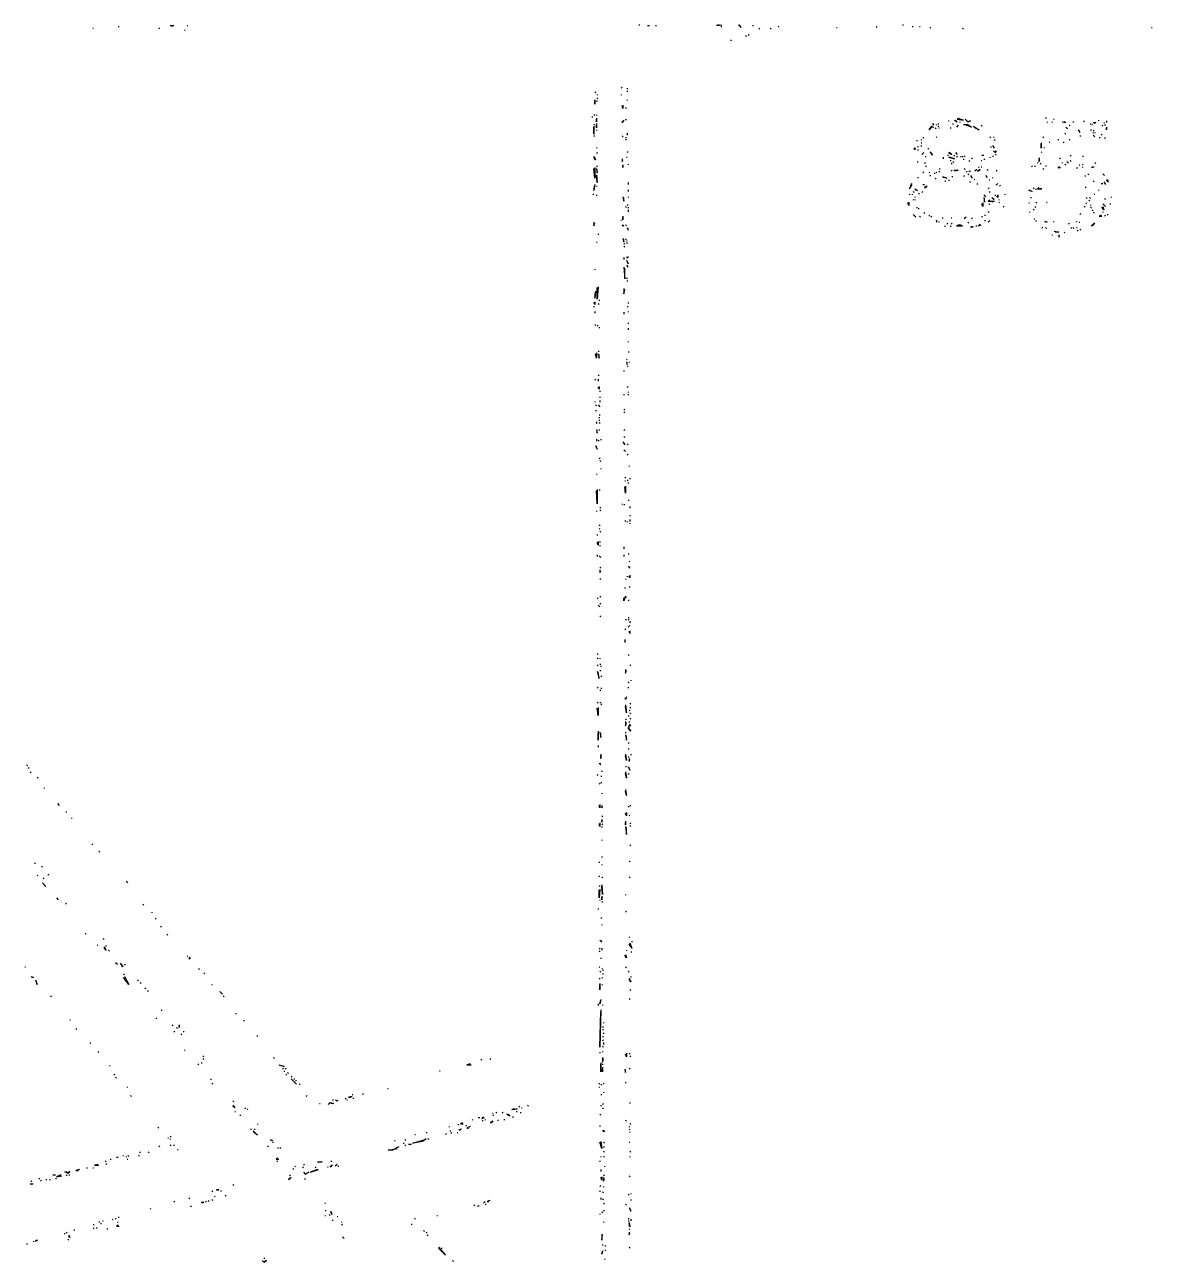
# Model space of a CAD drawing. Extents: x 1 to 1989, y -9 to 1002.
# Drawn here: x 1775.7 to 1988.7, y 767.8 to 1001.7 of the extents above; entities that cross this region are included whole.
import ezdxf

# ---------------------------------------------------------------- set-up
doc = ezdxf.new("R2010")
doc.units = 0
doc.layers.add('LINEWORK', color=4, linetype='CONTINUOUS')

msp = doc.modelspace()

# ---------------------------------------------------------------- linework, layer by layer
at = {"layer": 'LINEWORK'}
for points in [[(1788.5, 1001), (1788.6667, 1001)], [(1793.3333, 1001.3333), (1793.5, 1001.3333)], [(1801, 1001), (1801.1667, 1001)], [(1803.1667, 1001.5), (1803.8333, 1001.5), (1803.3333, 1001.3333)], [(1806.3333, 1001.5), (1806.5, 1001.5)], [(1891.6667, 1001.6667), (1891.8333, 1001.6667)], [(1893.3333, 1001.5), (1893.6667, 1001.5)], [(1894.8333, 1001.5), (1895, 1001.5)], [(1906.8333, 1001.6667), (1906.3333, 1001.5), (1907.3333, 1001.6667)], [(1907.1667, 1001.3333), (1907.3333, 1001.3333)], [(1910.5, 1001.6667), (1911, 1001.1667), (1910.6667, 1001.6667)], [(1913.1667, 1001.5), (1913.3333, 1001.5)], [(1914.3333, 1001), (1914.5, 1000.8333)], [(1916.5, 1001), (1916.6667, 1000.8333)], [(1918, 1001.3333), (1918.1667, 1001.3333)], [(1929, 1001.1667), (1929.1667, 1001.1667)], [(1936.6667, 1001.3333), (1936.5, 1001.1667)], [(1941.5, 1001.6667), (1941.6667, 1001.6667)], [(1943.3333, 1001.3333), (1943.5, 1001.3333)], [(1944.6667, 1001.3333), (1944.8333, 1001.3333)], [(1946.6667, 1001.1667), (1946.8333, 1001.1667)], [(1952.8333, 1001), (1953, 1000.8333)], [(1988.5, 1001.1667), (1988.6667, 1001.1667)], [(1805.8333, 1000.6667), (1806, 1000.6667)], [(1909, 998.8333), (1909.1667, 998.6667)], [(1911.8333, 999.6667), (1912, 999.5)], [(1912.5, 999.8333), (1912.3333, 999.6667)], [(1888.5, 989.8333), (1888.3333, 989.6667)], [(1889.5, 989.6667), (1889.5, 989.5)], [(1889.5, 989.1667), (1889.5, 989)], [(1883.5, 989), (1883.3333, 988.8333)], [(1883.3333, 987.5), (1883.3333, 986.6667), (1883.3333, 987.3333)], [(1883.6667, 987.3333), (1883.8333, 987.1667)], [(1883.8333, 988.5), (1883.8333, 988.3333)], [(1883.8333, 987.8333), (1883.8333, 987.6667)], [(1888.3333, 988.5), (1888.3333, 988.3333)], [(1889.5, 987.5), (1889.5, 987.3333)], [(1883.3333, 984.6667), (1883.1667, 984.5)], [(1883.6667, 984.6667), (1883.8333, 984.5)], [(1888.6667, 986.5), (1888.6667, 985.8333), (1888.5, 986.3333)], [(1889.1667, 986), (1889.3333, 985.8333)], [(1882.8333, 984.3333), (1882.8333, 984.1667)], [(1883.1667, 982.8333), (1883.3333, 982.8333)], [(1883.1667, 982.5), (1883.1667, 981), (1883.1667, 982.3333)], [(1883.6667, 984), (1883.6667, 983.3333), (1883.6667, 983.8333)], [(1883.6667, 983), (1883.6667, 982.1667), (1883.6667, 982.6667)], [(1888.8333, 983.6667), (1888.5, 983.1667), (1888.6667, 983.5)], [(1889.1667, 983.8333), (1889.3333, 983.6667)], [(1947, 982.5), (1946.5, 981.8333), (1947, 982.5), (1947.3333, 982.1667)], [(1947.1667, 983), (1947.3333, 982.6667), (1947.3333, 983)], [(1947.6667, 982.1667), (1947.8333, 982)], [(1947.8333, 982.8333), (1947.8333, 982.6667)], [(1948.3333, 983), (1948.1667, 982.8333)], [(1948.1667, 982.5), (1948.3333, 982.5)], [(1948.3333, 982.1667), (1948.5, 982.1667)], [(1950.1667, 983.5), (1950.3333, 983.5)], [(1950.5, 982.1667), (1950.6667, 982.1667)], [(1951, 983), (1951, 982.8333)], [(1951.3333, 983.6667), (1951.8333, 983.3333), (1951.5, 983.6667)], [(1952, 982.6667), (1951.6667, 982.3333)], [(1952.1667, 984), (1951.8333, 983.8333), (1953, 983.6667), (1952.3333, 983.8333)], [(1952.3333, 983.3333), (1952.3333, 983.1667)], [(1953, 982.8333), (1953.8333, 982.8333), (1954.5, 982.3333), (1953.1667, 982.8333)], [(1953.3333, 983.8333), (1953.8333, 983.3333), (1954.3333, 983.5), (1953.8333, 983.3333)], [(1954.8333, 982.5), (1956, 981.8333), (1955.1667, 982.1667)], [(1956.3333, 982.6667), (1956.5, 982.5)], [(1968.5, 984.1667), (1968.6667, 984)], [(1968.8333, 983.3333), (1968.8333, 983.1667)], [(1969.6667, 983.3333), (1969.8333, 983.1667)], [(1970, 983.8333), (1970.1667, 983.8333)], [(1971.6667, 983.3333), (1972.3333, 983.1667), (1972, 983.3333)], [(1972.3333, 982.3333), (1972.6667, 982)], [(1973, 982.6667), (1973.1667, 982.6667)], [(1973.6667, 983.3333), (1973.8333, 983.3333)], [(1975.6667, 983.5), (1975.8333, 983.3333)], [(1977, 983), (1977, 982.8333)], [(1977.3333, 982.8333), (1977.3333, 982.6667)], [(1977.5, 983.1667), (1978, 983.1667), (1977.6667, 983)], [(1978.5, 983.6667), (1978.5, 983.5)], [(1979.3333, 982.6667), (1979.1667, 982.5)], [(1979.5, 983.1667), (1979.6667, 983.1667)], [(1979.6667, 982.8333), (1979.8333, 982.6667)], [(1980, 983.5), (1980, 983.1667)], [(1980, 982.3333), (1980, 981.8333), (1980, 982.1667)], [(1883.1667, 980.6667), (1883.3333, 980.6667)], [(1883.6667, 981.8333), (1883.8333, 981.6667)], [(1888.6667, 980.6667), (1888.5, 980.5)], [(1889.1667, 980.3333), (1889.3333, 980.3333)], [(1889.3333, 980), (1889.1667, 979.8333)], [(1889.5, 981.1667), (1889.5, 980.8333)], [(1944.1667, 979.8333), (1944.1667, 979.6667)], [(1945, 980), (1945.1667, 979.8333)], [(1945.3333, 980.3333), (1945.5, 980.3333)], [(1948, 980.5), (1947.8333, 980.3333)], [(1958, 980.5), (1958.1667, 980.3333)], [(1958.6667, 980.5), (1958.8333, 980.3333)], [(1958.8333, 980), (1959, 979.8333)], [(1968, 980.5), (1968.1667, 980.3333)], [(1970.8333, 980), (1971, 980)], [(1972.1667, 981.1667), (1972.3333, 981)], [(1973, 980), (1973.1667, 980)], [(1974.6667, 981.8333), (1975, 981.3333), (1974.8333, 981.6667)], [(1975, 980.6667), (1975.1667, 980.6667)], [(1977.1667, 981.8333), (1977, 981.6667)], [(1977.5, 981.6667), (1977.6667, 981.6667)], [(1977.5, 981.3333), (1977.5, 981.1667)], [(1977.5, 980.8333), (1977.8333, 980.5)], [(1977.8333, 981.3333), (1977.8333, 981.1667)], [(1978.6667, 980.3333), (1978.8333, 980.3333)], [(1979, 981), (1979.1667, 980.8333)], [(1979.8333, 980.3333), (1979.6667, 980.1667)], [(1883.6667, 978.5), (1883.6667, 978.3333)], [(1883.6667, 977.5), (1883.8333, 977.3333)], [(1889.5, 977.6667), (1889.6667, 977.6667)], [(1943.8333, 978.5), (1943.8333, 978), (1943.6667, 978.3333)], [(1944.3333, 978.6667), (1944.5, 978.6667)], [(1944.3333, 978), (1944.5, 978)], [(1945, 979.3333), (1945.1667, 979.3333)], [(1945, 978.8333), (1945, 978.6667)], [(1945.5, 977.5), (1945.1667, 977.1667)], [(1946.3333, 978.3333), (1946.3333, 978.1667)], [(1946.6667, 977.6667), (1947.1667, 977), (1946.8333, 977.5)], [(1950.1667, 977.5), (1950.8333, 977.1667), (1950.3333, 977.5)], [(1951.5, 977.5), (1951.8333, 977.1667)], [(1958.1667, 978.6667), (1958.1667, 978.5)], [(1958.5, 978.8333), (1958.8333, 978.3333), (1958.6667, 978.6667)], [(1958.6667, 977.8333), (1959, 977.5), (1959.1667, 977.8333), (1959, 977.5)], [(1967.6667, 979.3333), (1967.6667, 978.3333), (1967.6667, 979.1667)], [(1967.6667, 977.6667), (1967.8333, 977.5)], [(1968.3333, 978.5), (1968.1667, 978.3333)], [(1969.1667, 979.5), (1969.3333, 979.5)], [(1972, 979.5), (1971.8333, 979.3333)], [(1883.1667, 976.8333), (1883.5, 976.1667), (1883.1667, 976.6667)], [(1888.5, 976.3333), (1888.5, 975.8333), (1888.6667, 976.1667)], [(1888.6667, 975.1667), (1888.6667, 974.6667), (1888.6667, 975)], [(1889.3333, 976.6667), (1889.5, 976.6667)], [(1889.6667, 975.3333), (1889.6667, 975.1667)], [(1944.3333, 975.8333), (1944.3333, 975.6667)], [(1945.6667, 975.6667), (1945.8333, 975.5)], [(1945.8333, 976.8333), (1945.8333, 976.6667)], [(1949.1667, 976.6667), (1949.1667, 976.3333)], [(1950, 977), (1950.1667, 977)], [(1950.1667, 976.6667), (1951.3333, 976.3333), (1950.3333, 976.6667)], [(1950.5, 976), (1950.6667, 976)], [(1950.8333, 975.5), (1950.6667, 975.3333)], [(1951, 975.8333), (1951.1667, 975.6667)], [(1951.1667, 977), (1951.3333, 976.8333)], [(1951.6667, 976.8333), (1951.8333, 976.6667)], [(1952.5, 976.8333), (1952.5, 976.6667)], [(1952.8333, 976.8333), (1952.8333, 976.6667)], [(1953, 976.3333), (1953, 976.1667)], [(1953.1667, 976.8333), (1953.3333, 976.8333)], [(1954.1667, 976), (1954, 975.8333)], [(1954.5, 976.5), (1954.6667, 976.3333)], [(1956.3333, 976), (1956.5, 976)], [(1956.5, 977), (1956.8333, 977)], [(1957, 976.3333), (1956.8333, 976.1667)], [(1958, 976.6667), (1958, 976.5)], [(1958.5, 976.8333), (1958.6667, 976.8333)], [(1959.1667, 977.1667), (1959, 977)], [(1967, 975.6667), (1967, 975.5)], [(1967.3333, 976.5), (1967.3333, 975.8333), (1967.3333, 976.3333)], [(1967.5, 975.5), (1967.6667, 975.3333)], [(1971.3333, 976.5), (1971.1667, 976.3333)], [(1971.6667, 975.6667), (1971.6667, 975.5)], [(1972.1667, 975.3333), (1972.3333, 975.1667)], [(1972.5, 975.8333), (1972.8333, 975.5)], [(1973.1667, 977), (1973.3333, 976.8333)], [(1973.1667, 976), (1973.3333, 975.8333)], [(1974.8333, 975.1667), (1975, 975.1667)], [(1975.5, 976.8333), (1975.6667, 976.8333)], [(1975.5, 975.3333), (1975.5, 975.1667)], [(1977.8333, 975.6667), (1978, 975.5)], [(1883.3333, 974.6667), (1883.3333, 972.6667), (1883.1667, 974.5)], [(1883.8333, 975), (1883.6667, 974.8333)], [(1883.6667, 974.5), (1883.8333, 973.6667), (1883.8333, 974.3333)], [(1883.6667, 973.3333), (1883.8333, 971.8333), (1883.6667, 973.1667)], [(1944.3333, 972.8333), (1944.5, 972.8333)], [(1945.5, 973.8333), (1945.3333, 973.6667)], [(1945.8333, 975), (1946, 974.8333)], [(1946.5, 973.8333), (1946.6667, 973.6667)], [(1946.6667, 973.1667), (1946.8333, 973.1667)], [(1947.5, 973.6667), (1947.5, 973.5)], [(1948, 973.8333), (1947.8333, 973.6667)], [(1948.3333, 974), (1948.5, 973.8333)], [(1948.5, 974.5), (1948.5, 974.3333)], [(1949, 973), (1949.8333, 972.6667), (1949.1667, 972.8333)], [(1950.6667, 974.1667), (1950.8333, 974)], [(1950.8333, 973), (1951, 973)], [(1951.1667, 974.1667), (1952, 974.1667), (1951.3333, 974)], [(1953, 973.1667), (1953.1667, 973)], [(1953.1667, 974.5), (1953.3333, 974.3333)], [(1953.5, 974), (1953.6667, 973.8333)], [(1953.8333, 973.5), (1954, 973.3333)], [(1954, 974), (1954.3333, 974)], [(1954.3333, 973.1667), (1954.6667, 972.6667), (1954.5, 973)], [(1955.5, 974.3333), (1955.1667, 974)], [(1956.1667, 974.3333), (1955.6667, 974), (1956.1667, 974.1667)], [(1955.8333, 974.8333), (1956, 974.6667)], [(1956.3333, 974.8333), (1956.5, 974.8333)], [(1957.1667, 973.1667), (1957.5, 972.8333)], [(1957.5, 974.3333), (1957.6667, 974.1667)], [(1958.5, 972.8333), (1958.5, 972.6667)], [(1959.1667, 974.1667), (1959.3333, 974)], [(1965.8333, 975), (1966, 974.8333)], [(1966.5, 975), (1966.5, 974.8333)], [(1968.1667, 974.5), (1968, 974.3333)], [(1968.5, 975), (1968.6667, 975)], [(1971.1667, 974.8333), (1970.8333, 974.6667), (1971.3333, 974.6667)], [(1974.3333, 974.6667), (1974.5, 974.5)], [(1975.5, 974.8333), (1975.5, 974.6667)], [(1976, 973.1667), (1976, 973)], [(1976.5, 973.5), (1976.6667, 973.3333)], [(1977.5, 974.8333), (1977.1667, 974.6667), (1977.6667, 974.8333)], [(1979.3333, 973.5), (1979.6667, 973.1667)], [(1883.3333, 971.5), (1883.1667, 970.3333), (1883.3333, 971.3333)], [(1883.6667, 971.1667), (1883.8333, 971.1667)], [(1889.6667, 971.8333), (1889.6667, 971.5)], [(1889.6667, 970.5), (1889.6667, 970.1667)], [(1943.1667, 971.6667), (1942.8333, 970.6667), (1943.3333, 971.5)], [(1943.8333, 970.6667), (1944.3333, 970.3333), (1943.8333, 970.5)], [(1945.3333, 971.5), (1945.6667, 971.5)], [(1946, 971.1667), (1945.6667, 970.8333), (1946.1667, 971.1667)], [(1947.6667, 972.6667), (1947.8333, 972.5)], [(1949.5, 972.1667), (1949.6667, 972.1667)], [(1950.3333, 972.3333), (1950.1667, 972.1667)], [(1954.1667, 972), (1954.3333, 972)], [(1955, 972.5), (1955.1667, 972.3333)], [(1955.5, 971.6667), (1955.6667, 971.5)], [(1957.8333, 970.8333), (1957.6667, 970.6667)], [(1957.8333, 972.3333), (1958, 972.3333)], [(1959.5, 971.6667), (1959.1667, 971.3333)], [(1960, 971.3333), (1959.8333, 971.1667)], [(1965.3333, 970.5), (1966, 970.1667), (1965.3333, 970.3333)], [(1966.1667, 970.8333), (1966.3333, 970.6667)], [(1966.6667, 970.6667), (1966.6667, 970.5)], [(1967.3333, 970.8333), (1967, 970.6667), (1967.8333, 970.6667), (1967.5, 970.6667)], [(1976.1667, 971), (1976, 970.8333)], [(1977.5, 972.1667), (1977.6667, 972)], [(1978.5, 970.5), (1978.5, 970.3333)], [(1979, 971.6667), (1979.3333, 971.6667)], [(1979.5, 972), (1979.8333, 971.5), (1979.6667, 971.8333)], [(1980.1667, 972.5), (1980.3333, 972), (1980, 972.3333)], [(1883.1667, 969.6667), (1883, 969.5)], [(1883.6667, 969.5), (1883.6667, 969.3333)], [(1888.6667, 969.1667), (1888.8333, 968.3333), (1888.8333, 969)], [(1889.6667, 969.1667), (1889.6667, 969)], [(1942.6667, 968.1667), (1942.6667, 967.5), (1942.5, 968)], [(1942.8333, 969.6667), (1942.8333, 969.5)], [(1943.3333, 969.6667), (1943.3333, 969.5)], [(1943.5, 970.1667), (1943.6667, 970)], [(1943.5, 968.6667), (1943.5, 968.5)], [(1943.8333, 969.1667), (1943.8333, 969)], [(1943.8333, 968.6667), (1943.8333, 968.5)], [(1944.5, 969.8333), (1944.6667, 969.6667)], [(1945.3333, 970.1667), (1945.1667, 970)], [(1956.8333, 969.5), (1957.1667, 969.1667)], [(1956.8333, 969), (1957, 968.1667), (1957, 968.8333)], [(1958, 968.5), (1957.6667, 968.3333), (1958.8333, 968.3333), (1958.3333, 968.1667)], [(1957.8333, 970.1667), (1958, 970)], [(1958.3333, 969), (1958.8333, 968.6667), (1958.5, 968.8333)], [(1959, 969.5), (1959, 969.3333)], [(1959.5, 969.5), (1959.5, 969), (1959.3333, 969.3333)], [(1959.6667, 968.6667), (1959.6667, 968.5)], [(1959.6667, 968.1667), (1959.8333, 968)], [(1960.8333, 969.6667), (1960.8333, 969.5)], [(1965.6667, 969), (1965.8333, 969)], [(1966.6667, 968.1667), (1966.8333, 968)], [(1968.6667, 968.1667), (1968.8333, 968)], [(1976.1667, 969), (1976.3333, 968.8333)], [(1976.8333, 968.5), (1976.6667, 968.3333)], [(1976.8333, 969), (1977, 968.8333)], [(1977.6667, 969.6667), (1977.8333, 969.6667)], [(1979.6667, 968.8333), (1979.8333, 968.6667)], [(1980.8333, 969.1667), (1981, 969)], [(1889.1667, 967.3333), (1889.3333, 967.1667)], [(1889.6667, 967.6667), (1889.5, 967.5)], [(1889.6667, 967.1667), (1889.6667, 967)], [(1889.6667, 966.6667), (1889.6667, 966.3333)], [(1943.5, 965.8333), (1944, 965.3333)], [(1944.1667, 967.1667), (1944.1667, 967)], [(1944.5, 967), (1944.5, 966.8333)], [(1945.5, 966.1667), (1945.6667, 966)], [(1956.6667, 968), (1956.6667, 967.3333), (1956.5, 967.8333)], [(1957.8333, 966.3333), (1957.6667, 966.1667)], [(1957.8333, 967.8333), (1957.8333, 967.6667)], [(1960.6667, 967.3333), (1960.5, 967.1667)], [(1965.3333, 968), (1965.5, 968)], [(1965.5, 966.3333), (1965.5, 966.1667)], [(1966.1667, 966.8333), (1966.3333, 966.6667)], [(1966.5, 967.3333), (1966.6667, 967.1667)], [(1975.1667, 966), (1975, 965.8333)], [(1976, 967.3333), (1975.8333, 967.1667)], [(1976.1667, 968), (1976.1667, 967.8333)], [(1977, 967.6667), (1977, 967.5)], [(1977, 967.1667), (1977.1667, 967)], [(1977.3333, 966.6667), (1977.5, 966.5)], [(1977.5, 966.1667), (1977.6667, 966.1667)], [(1979.3333, 967.3333), (1979.5, 966.6667), (1979.1667, 967.1667)], [(1979.3333, 967.8333), (1979.8333, 967.3333)], [(1979.3333, 966.3333), (1979.3333, 966.1667)], [(1980.1667, 965.8333), (1980.3333, 965.8333)], [(1980.6667, 967.8333), (1980.8333, 967.8333)], [(1883.1667, 964.3333), (1883.1667, 963.6667), (1883.3333, 964.1667)], [(1888.3333, 964.8333), (1888.3333, 964.6667)], [(1888.5, 963.8333), (1888.8333, 963.6667), (1888.5, 963.6667)], [(1888.6667, 965.5), (1888.6667, 964.8333), (1888.6667, 965.3333)], [(1889.1667, 963.8333), (1889.3333, 963.6667)], [(1944.8333, 965.5), (1944.6667, 965.3333)], [(1946.5, 965.6667), (1946.5, 965.5)], [(1947, 965.5), (1946.8333, 965.3333)], [(1947.8333, 964.8333), (1948, 964.3333), (1948, 964.6667)], [(1948.3333, 964.5), (1948.3333, 964.3333)], [(1949, 965.1667), (1949.1667, 965.1667)], [(1949.5, 963.6667), (1949.5, 963.5)], [(1949.8333, 964.1667), (1950, 964)], [(1950.5, 963.6667), (1950.6667, 963.5)], [(1950.6667, 965.1667), (1950.8333, 965.1667)], [(1950.6667, 964.1667), (1950.8333, 964)], [(1952.1667, 963.8333), (1951.6667, 963.6667), (1952.8333, 963.6667), (1952.3333, 963.8333)], [(1953.5, 965.3333), (1953.1667, 965)], [(1953.8333, 964.3333), (1954, 964.1667)], [(1954.3333, 963.5), (1954.8333, 963.5), (1954.5, 963.5)], [(1954.5, 965.1667), (1954.6667, 965)], [(1955.3333, 963.6667), (1955.5, 963.6667)], [(1956.1667, 964), (1955.8333, 963.6667), (1956.3333, 963.8333)], [(1956.5, 965.5), (1956.5, 965.3333)], [(1957, 965.6667), (1957.1667, 965.6667)], [(1957, 964.6667), (1957.1667, 964.6667)], [(1958, 964.6667), (1957.6667, 964.3333)], [(1966.3333, 965), (1966.5, 965)], [(1966.6667, 964.6667), (1966.6667, 964.5)], [(1968.3333, 964.5), (1968.8333, 964.3333), (1968.5, 964.5)], [(1970, 964.5), (1970.1667, 964.3333)], [(1972.8333, 964.1667), (1973, 964)], [(1974.5, 964.5), (1974.3333, 964.3333)], [(1974.8333, 964.3333), (1975, 964.3333)], [(1977.8333, 964.1667), (1977.1667, 963.6667), (1977.6667, 964)], [(1979, 965.6667), (1978.6667, 965.5), (1979.1667, 965.5)], [(1979.8333, 965.6667), (1979.6667, 965.5)], [(1884, 962.1667), (1884, 962)], [(1888.6667, 961.3333), (1888.8333, 960.6667), (1888.8333, 961.1667)], [(1889.1667, 961.1667), (1889.3333, 961.1667)], [(1889.5, 963.3333), (1889.6667, 962.8333), (1889.6667, 963.1667)], [(1967.8333, 963.3333), (1968, 963.3333)], [(1968.5, 963.3333), (1968.6667, 963.1667)], [(1969.6667, 962), (1969.8333, 962)], [(1970.1667, 962.6667), (1971, 962.5), (1970.3333, 962.5)], [(1971, 962), (1971, 961.5), (1971.1667, 961.8333)], [(1972, 962.5), (1972.1667, 962.3333)], [(1973.3333, 963.3333), (1973.3333, 963.1667)], [(1973.6667, 963.3333), (1973.8333, 963.1667)], [(1974.3333, 963.3333), (1974.5, 963.3333)], [(1974.5, 962.8333), (1974.6667, 962.6667)], [(1975.1667, 963), (1975, 962.8333)], [(1883.6667, 960.6667), (1883.8333, 960.5)], [(1888.8333, 960.3333), (1889, 960.3333)], [(1888.8333, 959.8333), (1889, 959.6667)], [(1889.3333, 960.8333), (1889.5, 960.8333)], [(1889.5, 960.5), (1889.3333, 960.3333)], [(1888.8333, 957.6667), (1888.8333, 957.3333)], [(1889.6667, 957.8333), (1889.3333, 957.6667), (1889.6667, 957.6667)], [(1889.3333, 957.1667), (1889.6667, 956.5), (1889.5, 957)], [(1883.3333, 955.5), (1883.3333, 955.3333)], [(1888.8333, 955.8333), (1889, 953.6667), (1889, 955.6667)], [(1889.3333, 956.1667), (1889.6667, 955.8333), (1889.5, 956.1667)], [(1884, 952.1667), (1883.8333, 949.8333), (1883.8333, 952)], [(1888.8333, 951.8333), (1888.8333, 950.8333), (1889, 951.6667)], [(1889.5, 953.8333), (1889.3333, 953.6667)], [(1889.5, 953.3333), (1889.5, 953.1667)], [(1883.5, 951.3333), (1883.3333, 950), (1883.5, 951.1667)], [(1884.1667, 949.6667), (1884.1667, 949.5)], [(1883.3333, 949.3333), (1883.3333, 948.8333), (1883.1667, 949.1667)], [(1883.1667, 948.5), (1883.1667, 948.3333)], [(1883.3333, 947.5), (1883.3333, 947.1667)], [(1884, 949), (1884.1667, 948.8333)], [(1888.8333, 947.3333), (1888.8333, 947)], [(1889.6667, 948.5), (1889.5, 948.3333)], [(1889.6667, 949.1667), (1889.6667, 949)], [(1889.6667, 947.5), (1889.6667, 947.3333)], [(1883.5, 945), (1883.3333, 944.8333)], [(1883.8333, 944.8333), (1884, 944.8333)], [(1889.6667, 945.3333), (1889.6667, 945.1667)], [(1884.1667, 944.5), (1884.1667, 944.3333)], [(1889.6667, 944.3333), (1889.6667, 944)], [(1889.6667, 941.8333), (1889.6667, 941.6667)], [(1883.6667, 939.6667), (1883.6667, 938.6667), (1883.5, 939.5)], [(1884.1667, 940), (1884, 939.8333)], [(1884, 939.5), (1884.1667, 938.6667), (1884.1667, 939.3333)], [(1889.3333, 938.5), (1889.5, 938.3333)], [(1889.3333, 938), (1889.5, 937.5), (1889.5, 937.8333)], [(1889.6667, 939.8333), (1889.8333, 939.8333)], [(1889.8333, 938), (1889.8333, 937.8333)], [(1884, 935.5), (1884.1667, 935.3333)], [(1888.8333, 936.3333), (1888.8333, 936.1667)], [(1889.5, 937.1667), (1889.6667, 937.1667)], [(1883.5, 934.6667), (1883.3333, 934.5)], [(1884, 934.6667), (1884, 934.3333)], [(1884.1667, 933.3333), (1884.1667, 932.8333), (1884, 933.1667)], [(1889.5, 933.3333), (1889.6667, 933.1667)], [(1884.3333, 932.5), (1884.3333, 932.3333)], [(1884.3333, 931.3333), (1884.3333, 931.1667)], [(1884.3333, 930.6667), (1884.3333, 930.3333)], [(1888.8333, 931.8333), (1888.8333, 931.6667)], [(1889.6667, 932.3333), (1889.6667, 932.1667)], [(1889.6667, 931.8333), (1889.6667, 931.6667)], [(1883.3333, 930.5), (1883.3333, 930.3333)], [(1883.5, 929.8333), (1883.6667, 929.6667)], [(1883.6667, 928.8333), (1883.5, 928.6667)], [(1884, 929.8333), (1884.3333, 929.5)], [(1889, 929), (1888.8333, 928.8333)], [(1888.8333, 928.5), (1889, 928.3333)], [(1883.6667, 926.6667), (1883.6667, 926.3333)], [(1884.1667, 928), (1884.3333, 927.8333)], [(1884.1667, 927.5), (1884.1667, 927.3333)], [(1884.1667, 927), (1884.1667, 926.8333)], [(1884.3333, 926.5), (1884.1667, 926.3333)], [(1883.6667, 925.1667), (1883.8333, 924.5), (1883.8333, 925)], [(1884.1667, 925.1667), (1884.1667, 925)], [(1889, 925.1667), (1888.8333, 925)], [(1888.8333, 923.8333), (1889, 923.6667)], [(1883.5, 922.1667), (1883.8333, 921.5), (1883.6667, 922)], [(1883.6667, 923.3333), (1883.6667, 923)], [(1884, 923.1667), (1884.1667, 923)], [(1884.5, 923.3333), (1884.5, 923.1667)], [(1888.6667, 922.8333), (1889, 922.3333), (1888.8333, 922.6667)], [(1888.8333, 921.3333), (1889.1667, 921)], [(1889.5, 922.5), (1889.6667, 922.3333)], [(1884.1667, 919.8333), (1884.3333, 919.6667)], [(1884.3333, 919.3333), (1884.5, 919.1667)], [(1889.6667, 920.5), (1889.5, 920.3333)], [(1883.6667, 916.8333), (1883.6667, 916.6667)], [(1884.5, 917.8333), (1884.5, 917.6667)], [(1889.8333, 918.3333), (1889.8333, 918.1667)], [(1889.1667, 916.1667), (1889, 916)], [(1889, 915.5), (1889.1667, 915.5)], [(1889.1667, 914.5), (1889.1667, 913.1667), (1889, 914.3333)], [(1889.6667, 915.6667), (1889.5, 915.5)], [(1889.6667, 915.1667), (1889.6667, 915)], [(1890, 916), (1890, 915.8333)], [(1883.8333, 913.8333), (1883.8333, 911.1667), (1883.6667, 913.6667)], [(1884.1667, 913.8333), (1884.3333, 913.6667)], [(1883.8333, 909.8333), (1883.6667, 909.6667)], [(1884.5, 910.5), (1884.3333, 910.3333)], [(1884.3333, 910), (1884.5, 909.8333)], [(1888.5, 911.1667), (1888.5, 911)], [(1888.8333, 911), (1889, 911)], [(1889.6667, 911.8333), (1889.8333, 911.8333)], [(1890, 910.6667), (1890, 910.3333)], [(1889, 908), (1889.1667, 907.8333)], [(1889.5, 907.8333), (1889.5, 907.6667)], [(1890, 909), (1890, 908.8333)], [(1890, 908.1667), (1890, 907.8333)], [(1890, 907.5), (1890, 907.3333)], [(1883.8333, 905.3333), (1883.8333, 905.1667)], [(1884.1667, 907.1667), (1884.3333, 907)], [(1884.1667, 906.5), (1884.3333, 906.3333)], [(1884.3333, 906), (1884.5, 905.8333)], [(1884, 904), (1884, 903.3333), (1883.8333, 903.8333)], [(1884.3333, 904), (1884.3333, 903.8333)], [(1884.3333, 903.3333), (1884.3333, 903.1667)], [(1888.8333, 903), (1888.8333, 902.6667)], [(1883.8333, 901.5), (1883.8333, 901.1667)], [(1884.1667, 901.3333), (1884.5, 901)], [(1888.8333, 901.5), (1888.8333, 901.1667)], [(1889.6667, 901.6667), (1889.8333, 901.6667)], [(1889.8333, 900.3333), (1890, 900.1667)], [(1884.5, 899.1667), (1884.3333, 899)], [(1884.3333, 898.6667), (1884.3333, 898.1667), (1884.5, 898.5)], [(1889.6667, 899.3333), (1890, 899)], [(1884.5, 897), (1884.3333, 896.8333)], [(1889.1667, 897), (1889.1667, 896.8333)], [(1889.5, 897.5), (1889.5, 897.3333)], [(1890, 897.6667), (1890, 897.1667), (1889.8333, 897.5)], [(1884, 893.3333), (1883.8333, 893.1667)], [(1884.5, 893.6667), (1884.3333, 893.5)], [(1889.1667, 893.6667), (1888.8333, 892.8333), (1888.8333, 893.3333), (1889.3333, 893.5)], [(1889, 895.3333), (1889, 895.1667)], [(1889.8333, 895.5), (1890, 895.3333)], [(1884, 892), (1884.3333, 891.6667)], [(1884.5, 892.3333), (1884.3333, 892.1667)], [(1889.8333, 893), (1889.6667, 892.8333)], [(1884.3333, 890), (1884.5, 889.8333)], [(1889.1667, 889.3333), (1889.3333, 889.1667)], [(1889.6667, 889.6667), (1889.8333, 889.6667)], [(1889.8333, 889.3333), (1889.6667, 889.1667)], [(1890, 889), (1890, 888.6667)], [(1889.1667, 887.5), (1889, 887.3333)], [(1890, 888.1667), (1889.6667, 887.8333)], [(1890, 887.1667), (1890, 886.6667), (1889.8333, 887)], [(1889, 885.5), (1889, 885), (1889.1667, 885.3333)], [(1883.8333, 882.8333), (1884, 882.6667)], [(1884, 882), (1883.8333, 881.8333)], [(1884.3333, 882), (1884.3333, 881.8333)], [(1889.6667, 882.6667), (1889.8333, 882.5)], [(1884, 880.6667), (1883.8333, 880.5)], [(1883.8333, 879.5), (1884.1667, 878.1667), (1884, 879.3333)], [(1884.3333, 880.8333), (1884.5, 880.8333)], [(1884.5, 879.6667), (1884.3333, 879.5)], [(1884.5, 880.5), (1884.5, 880.3333)], [(1889.1667, 879.8333), (1889.1667, 879.1667), (1889.3333, 879.6667)], [(1890, 880.6667), (1890.1667, 880.6667)], [(1884.5, 878.6667), (1884.6667, 878.5)], [(1889.6667, 877.5), (1889.8333, 877.3333)], [(1890.1667, 877.8333), (1890.1667, 877.6667)], [(1884, 876.5), (1883.8333, 876.3333)], [(1884.3333, 876), (1884.5, 875.8333)], [(1884.5, 876.3333), (1884.6667, 876.3333)], [(1889.3333, 874.6667), (1889.1667, 874.1667), (1889.1667, 874.5)], [(1889.6667, 876.5), (1889.6667, 876.3333)], [(1883.8333, 873.6667), (1884, 873.5)], [(1884, 872.6667), (1884, 871.1667), (1883.8333, 872.5)], [(1884.5, 873.6667), (1884.3333, 873.5)], [(1884.6667, 873.3333), (1884.5, 873.1667)], [(1889.1667, 873.1667), (1889.3333, 871.6667), (1889.1667, 872.8333)], [(1890, 873.5), (1890.1667, 873.3333)], [(1890.1667, 872.6667), (1890, 872.5)], [(1889.3333, 870.5), (1889.1667, 870.3333)], [(1889.1667, 870), (1889.1667, 869.1667), (1889.3333, 869.8333)], [(1889.6667, 871.1667), (1889.8333, 871)], [(1889.8333, 872.1667), (1890, 872)], [(1889.8333, 870), (1889.8333, 869.8333)], [(1890, 871.6667), (1890.1667, 871.5)], [(1890, 870.6667), (1890.1667, 870.5)], [(1884, 868.1667), (1884, 866.5), (1884, 867.8333)], [(1884.3333, 868), (1884.5, 867), (1884.5, 867.8333)], [(1889.1667, 868), (1889.1667, 867.8333)], [(1890, 869.5), (1889.6667, 868.8333), (1890.1667, 868.1667), (1889.6667, 868.8333), (1890.1667, 869.3333)], [(1884, 865.5), (1884, 865.1667)], [(1889.1667, 867.5), (1889.3333, 866.5), (1889.3333, 867.3333)], [(1889.8333, 866), (1889.6667, 865.8333)], [(1884.5, 863.8333), (1884.5, 863), (1884.5, 863.5)], [(1889.1667, 863.8333), (1889.3333, 862.6667), (1889.1667, 863.5)], [(1889.6667, 864.8333), (1889.8333, 864.8333)], [(1889.6667, 863.3333), (1889.8333, 863.3333)], [(1889.8333, 863), (1889.8333, 862.5), (1890, 862.8333)], [(1890.1667, 863.8333), (1890.1667, 863.6667)], [(1776, 861.8333), (1776.1667, 861.6667)], [(1776.3333, 861.3333), (1776.5, 861.1667)], [(1884.1667, 862.1667), (1884.5, 861.8333), (1884.3333, 862.1667)], [(1884.6667, 860.6667), (1884.6667, 860.5)], [(1889.1667, 861.5), (1889.3333, 861.5)], [(1889.6667, 861.5), (1890, 860.8333), (1889.8333, 861.3333)], [(1776.6667, 860.5), (1776.8333, 860.3333)], [(1778, 859.5), (1778.1667, 859.3333)], [(1884, 860), (1883.8333, 859.8333)], [(1884.1667, 858.3333), (1884.3333, 858.1667)], [(1884.5, 859.6667), (1884.6667, 859.6667)], [(1884.5, 858.5), (1884.6667, 858.5)], [(1889.1667, 860.5), (1889.3333, 859.3333), (1889.1667, 860.1667)], [(1889.8333, 860.1667), (1889.6667, 860)], [(1779.3333, 857.5), (1779.3333, 857.3333)], [(1884.6667, 856.5), (1884.6667, 856.3333)], [(1889.1667, 857.1667), (1889.3333, 856), (1889.1667, 856.8333)], [(1781.8333, 854.5), (1782.1667, 854.1667)], [(1884.3333, 854.3333), (1884.3333, 853.6667), (1884.1667, 854.1667)], [(1884.6667, 854.1667), (1884.6667, 853.6667), (1884.8333, 854)], [(1889.6667, 854), (1889.8333, 853.8333)], [(1890, 854.1667), (1890.1667, 854.1667)], [(1783.5, 853), (1783.5, 852.8333)], [(1784.5, 851.8333), (1784.5, 851.6667)], [(1884.8333, 852.1667), (1884.6667, 852)], [(1884.6667, 851.5), (1884.6667, 851), (1884.6667, 851.3333)], [(1889.3333, 852.8333), (1889.3333, 852.1667), (1889.1667, 852.6667)], [(1889.1667, 851.1667), (1889.1667, 850.5), (1889.1667, 850.8333)], [(1890, 852.3333), (1889.8333, 852.1667)], [(1884.3333, 850.8333), (1884.3333, 850.1667), (1884.1667, 850.6667)], [(1884.6667, 850.6667), (1884.8333, 850.5)], [(1884.6667, 850.1667), (1884.6667, 850)], [(1889.1667, 850.1667), (1889.3333, 848.6667), (1889.3333, 850)], [(1890, 850.8333), (1890.1667, 850.6667)], [(1890, 850.3333), (1890.1667, 850.1667)], [(1788.3333, 846.8333), (1788.5, 846.8333)], [(1884.6667, 847.6667), (1884.6667, 847.5)], [(1890.1667, 846.6667), (1890, 846.5)], [(1789.6667, 845.5), (1789.8333, 845.3333)], [(1884.6667, 844.5), (1884.6667, 844.3333)], [(1777.5, 843.3333), (1777.6667, 843.1667)], [(1778.8333, 842.6667), (1779, 842.5)], [(1884.1667, 843.5), (1884.1667, 843.3333)], [(1884.6667, 843), (1884.6667, 842.8333)], [(1889.8333, 843.6667), (1890, 843.5)], [(1778, 841), (1778.1667, 840.8333)], [(1779, 839.5), (1779.6667, 838.8333)], [(1779.1667, 840.5), (1779.3333, 840.3333)], [(1780, 841.1667), (1780.1667, 841)], [(1794.8333, 839.8333), (1795.1667, 839.5)], [(1884.1667, 840.8333), (1884.1667, 840.6667)], [(1884.8333, 840.6667), (1884.6667, 840.5)], [(1890, 840.6667), (1889.8333, 840.5)], [(1884.3333, 839), (1884.1667, 838.8333)], [(1884.3333, 838.3333), (1884.1667, 836.6667), (1884.1667, 838.1667)], [(1884.6667, 839.1667), (1884.8333, 837.3333), (1884.6667, 838.8333)], [(1889.1667, 837.3333), (1889.1667, 837.1667)], [(1781.6667, 836.6667), (1782, 836.3333)], [(1783.3333, 835.6667), (1783.5, 835.5)], [(1798, 835.5), (1798.1667, 835.3333)], [(1884.3333, 836.3333), (1884.3333, 836.1667)], [(1884.6667, 837), (1884.6667, 836.3333), (1884.6667, 836.8333)], [(1884.6667, 836), (1884.8333, 835.8333)], [(1799.6667, 834), (1799.6667, 833.8333)], [(1800.3333, 832.8333), (1800.5, 832.6667)], [(1884, 834.6667), (1884, 834.5)], [(1884.5, 833), (1884.6667, 832.8333)], [(1889.3333, 834.1667), (1889.1667, 834)], [(1801.5, 831.3333), (1801.3333, 831.1667)], [(1884.6667, 831.6667), (1884.6667, 831.5)], [(1787.1667, 830), (1787.1667, 829.8333)], [(1789.3333, 827.8333), (1789.5, 827.6667)], [(1790.5, 829), (1790.6667, 828.8333)], [(1802.5, 829.8333), (1802.6667, 829.6667)], [(1884.3333, 828.6667), (1884.6667, 828.3333), (1884.5, 828.6667)], [(1890, 829.3333), (1889.8333, 829.1667)], [(1890, 828.1667), (1890.3333, 827.1667), (1889.8333, 828)], [(1890.3333, 828.5), (1890.3333, 828.3333)], [(1790.6667, 827.5), (1791, 826.8333), (1790.6667, 827.3333)], [(1791, 827.6667), (1791, 827.5)], [(1791.5, 826.8333), (1791.6667, 826.6667)], [(1806.3333, 825.6667), (1806.5, 825.6667)], [(1806.8333, 825.5), (1806.6667, 825.1667), (1807, 825.3333)], [(1884.1667, 827.1667), (1884.3333, 827)], [(1884.1667, 826.6667), (1884.3333, 826.5)], [(1884.6667, 827.1667), (1884.6667, 826.8333)], [(1889.1667, 826), (1889.3333, 825.3333), (1889, 825.8333)], [(1889.3333, 826.8333), (1889.3333, 826.6667)], [(1890.1667, 826.5), (1890.3333, 826.5)], [(1775.6667, 823.6667), (1775.8333, 823.6667)], [(1792.8333, 824.5), (1793.1667, 824.1667)], [(1793.6667, 824.3333), (1794.1667, 823.6667), (1794, 824)], [(1794.5, 824.1667), (1794.6667, 824)], [(1808.5, 823.3333), (1808.6667, 823.1667)], [(1884.3333, 823.6667), (1884.1667, 823.5)], [(1884.5, 825.3333), (1884.5, 825.1667)], [(1884.6667, 823.3333), (1884.8333, 823.3333)], [(1889.1667, 823.6667), (1889.3333, 823.5)], [(1776.8333, 821.8333), (1777.3333, 821.6667), (1777, 821.6667)], [(1777.6667, 821.1667), (1778, 820.3333), (1777.8333, 821)], [(1794.5, 822.3333), (1794.3333, 822.1667)], [(1794.5, 821.8333), (1795.3333, 820.3333), (1794.3333, 821.6667)], [(1797, 821.1667), (1797, 821)], [(1809.5, 822.5), (1809.6667, 822.3333)], [(1884.1667, 821.5), (1884.3333, 821.3333)], [(1884.3333, 822.8333), (1884.5, 822.6667)], [(1884.6667, 821.6667), (1884.8333, 821.5)], [(1884.8333, 823), (1885, 823)], [(1884.8333, 822.3333), (1885, 822.3333)], [(1889.6667, 822.8333), (1889.8333, 822.6667)], [(1889.8333, 821.5), (1890.1667, 820.8333), (1889.8333, 821.3333)], [(1890.1667, 821.8333), (1890.1667, 821.6667)], [(1797.5, 820.6667), (1797.6667, 820.5)], [(1798.3333, 819.6667), (1798.5, 819.5)], [(1798.8333, 819.1667), (1799, 819)], [(1811, 820.3333), (1811, 820.1667)], [(1812.5, 819), (1813, 818.5)], [(1884.3333, 820.5), (1884.3333, 819.3333), (1884.3333, 820.3333)], [(1884.6667, 820.3333), (1884.8333, 820.1667)], [(1890.1667, 819.3333), (1890, 819.1667)], [(1780.5, 818.1667), (1780.6667, 818)], [(1813.1667, 818.1667), (1813.3333, 818)], [(1884, 816.6667), (1884, 816.3333)], [(1884.5, 817.5), (1884.3333, 816.6667), (1884.5, 817.3333)], [(1884.8333, 816.5), (1884.8333, 816.3333)], [(1889.8333, 817.6667), (1890, 817.5)], [(1800.5, 814), (1800.5, 813.8333)], [(1801.5, 815.5), (1801.5, 815.3333)], [(1815.5, 814.8333), (1815.6667, 814.8333)], [(1884.5, 815.5), (1884.3333, 808.5), (1884.5, 815.1667)], [(1784.1667, 813.6667), (1784.3333, 813.6667)], [(1785.3333, 812), (1785.5, 811.8333)], [(1803.5, 812.6667), (1803.6667, 812.5)], [(1804, 811.5), (1803.8333, 811.3333)], [(1804.3333, 812.1667), (1804.5, 812)], [(1804.8333, 812.6667), (1804.8333, 812.1667), (1804.8333, 812.5)], [(1805.6667, 811.5), (1805.6667, 811.3333)], [(1817, 813.5), (1817.1667, 813.5)], [(1885, 812.3333), (1884.8333, 812.1667)], [(1884.8333, 811.8333), (1885, 811.8333)], [(1885, 813.1667), (1885, 813)], [(1788, 809.3333), (1788, 809.1667)], [(1805.1667, 811), (1805.3333, 810.8333)], [(1819.5, 810.6667), (1819.6667, 810.5)], [(1884.8333, 810.5), (1885, 810.5)], [(1885, 809.8333), (1884.8333, 809.6667)], [(1885, 811.1667), (1885, 811)], [(1885, 809.3333), (1885, 809)], [(1789.5, 807.6667), (1789.6667, 807.5)], [(1805.8333, 808), (1805.8333, 807.8333)], [(1809.3333, 806.8333), (1809.5, 806.6667)], [(1884.3333, 807.5), (1884.3333, 807.3333)], [(1884.8333, 808.6667), (1885, 808.5)], [(1884.8333, 807.6667), (1884.8333, 807.5)], [(1889.3333, 807.3333), (1889.3333, 806.6667), (1889.1667, 807.1667)], [(1890, 807.3333), (1889.8333, 807.1667)], [(1890, 806.8333), (1890.1667, 806.6667)], [(1791.6667, 805), (1791.8333, 805)], [(1808.3333, 805.3333), (1808.5, 805.1667)], [(1809, 805.5), (1809.1667, 805.5)], [(1809.3333, 806.3333), (1809.5, 806.1667)], [(1822.6667, 806.5), (1822.8333, 806.3333)], [(1823.6667, 805.1667), (1824.6667, 804.8333), (1823.8333, 805)], [(1824.3333, 804.5), (1824.5, 804.3333)], [(1824.8333, 804.5), (1825, 804.3333)], [(1859.8333, 805.3333), (1859.1667, 805.1667), (1860, 805.1667)], [(1862, 806.1667), (1861.8333, 806)], [(1863.6667, 806.3333), (1863.5, 806.1667)], [(1884.5, 805.5), (1884.5, 803.8333), (1884.5, 805.3333)], [(1884.8333, 806.5), (1884.8333, 805.6667), (1885, 806.3333)], [(1884.8333, 805.3333), (1884.8333, 805.1667)], [(1884.8333, 804.6667), (1884.8333, 803.8333), (1884.8333, 804.3333)], [(1890, 804.5), (1889.8333, 804.3333)], [(1792.6667, 803.3333), (1792.5, 803.1667)], [(1792.8333, 802.8333), (1793, 802.6667)], [(1810.8333, 802.5), (1810.8333, 802.3333)], [(1824.6667, 804), (1824.6667, 803.8333)], [(1825, 803.3333), (1825.1667, 803.3333)], [(1825.3333, 803.6667), (1825.5, 803.5)], [(1826, 803), (1826.1667, 802.8333)], [(1826, 802.5), (1827, 801.5)], [(1826.5, 802.5), (1826.6667, 802.5)], [(1826.8333, 802.1667), (1827, 802.1667)], [(1854, 804), (1854.1667, 804)], [(1889, 804.3333), (1889.1667, 803.6667), (1889.1667, 804.1667)], [(1795, 801), (1795, 800.8333)], [(1811.1667, 801.6667), (1811, 801.5)], [(1827.5, 801.5), (1827.6667, 801.5)], [(1844.1667, 800.6667), (1844.3333, 800.6667)], [(1884.1667, 801.6667), (1884.1667, 801.5)], [(1884.1667, 801), (1884.1667, 800.8333)], [(1884.5, 801.5), (1884.6667, 801.3333)], [(1885, 801.6667), (1885, 801.5)], [(1885, 800), (1885, 799.8333)], [(1889.1667, 801.8333), (1889.1667, 801.6667)], [(1795.6667, 799.3333), (1795.8333, 799.1667)], [(1815, 798.3333), (1815.1667, 798.1667)], [(1815, 797.5), (1815.3333, 797), (1815, 797.3333)], [(1829, 799.3333), (1828.8333, 799.1667)], [(1831.3333, 797.8333), (1831.5, 797.8333)], [(1833.3333, 798), (1833, 797.6667), (1833.3333, 798), (1834, 797.8333), (1833.5, 797.8333)], [(1833.8333, 798.5), (1834, 798.5)], [(1834.3333, 798.5), (1834.8333, 798.3333), (1834.5, 798.3333)], [(1836.3333, 798.8333), (1836.1667, 798.6667)], [(1836.5, 798.5), (1836.6667, 798.5)], [(1837.5, 799.1667), (1836.8333, 799), (1837.3333, 799)], [(1837.5, 799.5), (1837.6667, 799.5)], [(1837.6667, 798.8333), (1837.8333, 798.8333)], [(1839.6667, 799.6667), (1839.5, 799.5)], [(1870.6667, 797.5), (1870.8333, 797.3333)], [(1884.5, 799.5), (1884.6667, 799.5)], [(1884.5, 797.5), (1884.5, 797.3333)], [(1885, 797.8333), (1884.8333, 797.6667)], [(1890, 798), (1890, 797.8333)], [(1815.3333, 796.3333), (1815.5, 796.3333)], [(1816.3333, 795.6667), (1816.3333, 795.5)], [(1817.3333, 797), (1817.3333, 796.8333)], [(1817.6667, 796.8333), (1817.8333, 796.6667)], [(1861.3333, 795.1667), (1861.6667, 795.1667)], [(1862.3333, 795.3333), (1862, 795), (1862.5, 795.1667)], [(1864, 796), (1864.1667, 796)], [(1864.1667, 795.6667), (1864.1667, 795.5)], [(1864.8333, 796.1667), (1864.6667, 796)], [(1866, 796.1667), (1865.8333, 796)], [(1866.6667, 795.8333), (1867.3333, 795.5), (1866.8333, 795.8333)], [(1868.1667, 796.8333), (1867.6667, 796.6667), (1868.6667, 796.8333), (1868.3333, 796.6667)], [(1868, 795.3333), (1867.8333, 795.1667)], [(1868.5, 796.3333), (1868.6667, 796.3333)], [(1869, 797.3333), (1869.1667, 797.1667)], [(1869.3333, 796.1667), (1869.3333, 796)], [(1869.5, 797), (1869.6667, 797)], [(1884.3333, 795.8333), (1884.5, 795.6667)], [(1885, 797), (1884.8333, 796.8333)], [(1800.8333, 793.3333), (1801, 793.1667)], [(1818.3333, 793), (1818.5, 793)], [(1819, 793), (1819.1667, 793)], [(1819.6667, 794), (1819.6667, 793.8333)], [(1855.8333, 793.5), (1855.8333, 793.3333)], [(1857.5, 793.8333), (1857.6667, 793.8333)], [(1858.1667, 793), (1857.6667, 792.8333), (1858, 792.8333)], [(1858.3333, 794.1667), (1858, 794), (1858.5, 794)], [(1859, 793.6667), (1859.1667, 793.6667)], [(1859.8333, 793.5), (1859.1667, 793.1667), (1859.5, 793.1667)], [(1860.1667, 794.8333), (1860.3333, 794.6667)], [(1862.1667, 794.6667), (1862.1667, 794.5)], [(1862.6667, 794.8333), (1862.6667, 794.6667)], [(1864, 794.5), (1863.6667, 794.1667), (1864.1667, 794.5)], [(1865, 794.6667), (1865.1667, 794.6667)], [(1866.1667, 794.8333), (1866.3333, 794.8333)], [(1884.3333, 793.6667), (1884.3333, 793.5)], [(1885, 792.8333), (1885.1667, 792.5), (1884.8333, 792.6667)], [(1889.1667, 794.6667), (1889.3333, 794.5)], [(1889.8333, 793.5), (1890, 793.3333)], [(1890, 793), (1889.8333, 792.8333)], [(1890.1667, 794), (1890, 793.8333)], [(1802.6667, 791.3333), (1802.8333, 791.3333)], [(1803.1667, 791.6667), (1803.3333, 791.5)], [(1803.1667, 791.1667), (1803.1667, 791)], [(1818.8333, 792.6667), (1819.6667, 791.8333), (1818.8333, 792.5)], [(1822, 791), (1822.5, 790.8333), (1822.1667, 790.8333)], [(1822.5, 790.5), (1822.6667, 790.5)], [(1845.5, 790.8333), (1845.6667, 790.8333)], [(1847.5, 791), (1847.6667, 790.8333)], [(1851.5, 791.1667), (1850.8333, 790.6667), (1849, 790.3333), (1851.3333, 791)], [(1849.3333, 792), (1849.5, 792)], [(1851.5, 792.3333), (1851.6667, 792.3333)], [(1852, 791.1667), (1851.8333, 791)], [(1855.3333, 792.1667), (1855.1667, 792)], [(1856, 792.6667), (1856.1667, 792.6667)], [(1856.3333, 792.3333), (1856.1667, 792.1667)], [(1857.3333, 792.3333), (1857.5, 792.3333)], [(1884.5, 790.6667), (1884.6667, 789.3333), (1884.3333, 790.5)], [(1885, 790.5), (1885.1667, 790.3333)], [(1889.8333, 790.5), (1890, 790.5)], [(1890, 792.5), (1890, 792.3333)], [(1797.3333, 788.6667), (1797.5, 788.5)], [(1799, 788.6667), (1799.1667, 788.5)], [(1801.1667, 789.8333), (1801, 789.6667)], [(1803.1667, 790), (1803.3333, 789.8333)], [(1803.8333, 790), (1803.8333, 789.8333)], [(1804.6667, 789.1667), (1804.5, 789)], [(1821.5, 789.8333), (1821.6667, 789.6667)], [(1823.5, 789.5), (1823.5, 789.3333)], [(1823.8333, 789.5), (1824, 789.3333)], [(1846.3333, 789.6667), (1845.1667, 789), (1844.3333, 789), (1846, 789.3333)], [(1847.1667, 790.3333), (1847.3333, 790.3333)], [(1847.5, 790), (1847.6667, 789.8333)], [(1848.1667, 790.1667), (1848.6667, 790.1667), (1848.3333, 790)], [(1885.1667, 789.6667), (1885, 789.5)], [(1885, 788.8333), (1885.1667, 788.6667)], [(1890, 788.8333), (1890.1667, 788.6667)], [(1789.5, 786.3333), (1788.8333, 786.1667), (1789.6667, 786.1667)], [(1791, 787), (1790.8333, 786.8333)], [(1791.1667, 786.5), (1791, 786.3333)], [(1791.8333, 787.3333), (1792, 787.3333)], [(1793, 787.6667), (1793.3333, 787.6667)], [(1794.1667, 788), (1794.3333, 788)], [(1794.8333, 787.8333), (1794.8333, 787.6667)], [(1795, 787.3333), (1795.1667, 787.3333)], [(1795.1667, 788), (1795.3333, 787.8333)], [(1797.1667, 788), (1797.3333, 788)], [(1823.5, 787.5), (1823.1667, 787.3333), (1823.6667, 787.3333)], [(1823.3333, 787), (1823.3333, 786.8333)], [(1826.8333, 786), (1826.6667, 785.8333)], [(1828.1667, 785.8333), (1828.3333, 785.6667)], [(1828.5, 786.3333), (1828.3333, 786.1667)], [(1830.5, 785.8333), (1830.6667, 785.6667)], [(1831, 786.8333), (1831.8333, 786.8333), (1831.1667, 786.6667)], [(1832.8333, 785.8333), (1833, 785.8333)], [(1833.8333, 786.1667), (1833.3333, 785.8333), (1833.6667, 786)], [(1833.5, 787), (1833.6667, 786.8333)], [(1834.6667, 786.3333), (1834.3333, 786)], [(1834.8333, 786), (1835, 786)], [(1884.3333, 787), (1884.3333, 786.8333)], [(1884.5, 787.8333), (1884.5, 787.6667)], [(1885, 787.8333), (1885.1667, 787.8333)], [(1885.1667, 786), (1885.1667, 785.8333)], [(1890, 787.8333), (1890, 787.6667)], [(1778.3333, 783.6667), (1778.5, 783.6667)], [(1779.6667, 783.5), (1779.8333, 783.5)], [(1780.3333, 783.5), (1780.5, 783.5)], [(1781, 784.3333), (1781.5, 784.3333)], [(1781.5, 783.6667), (1781.6667, 783.6667)], [(1782.5, 784.3333), (1781.6667, 784), (1782.6667, 784.1667)], [(1783.1667, 785), (1783.8333, 784.6667), (1784.1667, 785), (1783.8333, 784.6667), (1783.5, 785)], [(1783.6667, 784.3333), (1783.5, 784.1667)], [(1784, 784.3333), (1784.1667, 784.3333)], [(1786, 785.3333), (1785.3333, 785.1667), (1785.8333, 785.1667)], [(1787.3333, 785.6667), (1787.5, 785.6667)], [(1788.5, 785.6667), (1788.6667, 785.6667)], [(1826, 783.8333), (1825.5, 783.5), (1825.8333, 783.6667)], [(1825.6667, 784.3333), (1825.8333, 784.1667)], [(1826.5, 785.5), (1826.3333, 785.3333)], [(1828.3333, 784.8333), (1828.6667, 784.5), (1829.3333, 784.8333), (1828.6667, 784.5)], [(1828.5, 783.6667), (1828.6667, 783.5)], [(1831, 785.3333), (1829.6667, 784.8333), (1831.1667, 785.3333)], [(1884.5, 785.3333), (1884.5, 785)], [(1884.6667, 784), (1884.6667, 783.3333), (1884.5, 783.8333)], [(1885.1667, 784.3333), (1885, 784.1667)], [(1885, 783.8333), (1885, 783.1667), (1885.1667, 783.6667)], [(1890, 784.1667), (1889.8333, 784)], [(1776.6667, 782.6667), (1777.1667, 782.6667), (1776.8333, 782.5)], [(1777, 783.1667), (1776.8333, 783)], [(1778.8333, 783.3333), (1778.6667, 783.1667)], [(1811, 781.3333), (1811.1667, 781.1667)], [(1811.8333, 781.5), (1812.3333, 781.5), (1812, 781.5)], [(1812.6667, 781.3333), (1812.8333, 781.3333)], [(1815, 782.5), (1815.1667, 782.3333)], [(1884.5, 782.3333), (1884.3333, 782.1667)], [(1884.3333, 781.3333), (1884.3333, 781.1667)], [(1884.8333, 781.1667), (1885, 781)], [(1885, 782.1667), (1885, 782)], [(1804, 779.3333), (1803.8333, 779.1667)], [(1806.6667, 780), (1806.8333, 779.8333)], [(1809, 779.1667), (1809.5, 779.1667), (1809.1667, 779)], [(1810, 779.3333), (1809.8333, 779.1667)], [(1810.5, 779.5), (1810.3333, 779.3333)], [(1811, 779.6667), (1811.1667, 779.5)], [(1811.6667, 780.3333), (1811.5, 780.1667)], [(1813.6667, 780.5), (1813.5, 780.3333)], [(1832.3333, 779), (1832.5, 779)], [(1860.5, 778.6667), (1860.6667, 778.5)], [(1862.6667, 779.3333), (1862.3333, 779)], [(1862.6667, 778.8333), (1862.8333, 778.8333)], [(1863.5, 779.5), (1863, 779.3333), (1863.3333, 779.3333)], [(1884.5, 780), (1884.5, 779.6667)], [(1884.8333, 779.8333), (1885, 779.6667)], [(1885.1667, 779), (1885, 778.8333)], [(1889.1667, 778.8333), (1889.3333, 778.6667)], [(1889.6667, 780.6667), (1889.8333, 780.5)], [(1890.1667, 780.8333), (1890.1667, 780.6667)], [(1890.1667, 779.6667), (1890.1667, 779.5)], [(1793.3333, 776.3333), (1793.5, 776.3333)], [(1799.5, 778), (1799.3333, 777.8333)], [(1807, 778.5), (1807.1667, 778.3333)], [(1832.3333, 776.6667), (1832.5, 776.6667)], [(1832.5, 777.6667), (1832.5, 777.5)], [(1833.1667, 776.8333), (1833.3333, 776.6667)], [(1833.5, 777.5), (1833.6667, 776.8333), (1833.5, 777.3333)], [(1834.6667, 776.5), (1834.8333, 776.5)], [(1853.5, 776.6667), (1853.6667, 776.6667)], [(1861.1667, 778.5), (1861.5, 778.5)], [(1884.3333, 777), (1884.3333, 776.8333)], [(1884.6667, 777.3333), (1884.8333, 777.1667)], [(1885.1667, 777.6667), (1885, 777.5)], [(1889.8333, 778.1667), (1890.1667, 777.5), (1890, 778)], [(1785, 774), (1785, 773.8333)], [(1788.6667, 775), (1788.6667, 774.8333)], [(1788.6667, 774.3333), (1788.6667, 774.1667)], [(1789.1667, 774.3333), (1789.3333, 774.3333)], [(1789.6667, 775.5), (1789.8333, 775.5)], [(1790, 775.1667), (1790.1667, 775.1667)], [(1790.3333, 775.6667), (1790.5, 775.6667)], [(1791.1667, 774.1667), (1791.3333, 774.1667)], [(1792.3333, 776), (1792.1667, 775.8333)], [(1792.8333, 776.1667), (1792.8333, 776)], [(1793.3333, 774.8333), (1793, 774.6667), (1793.5, 774.6667)], [(1793.3333, 775.5), (1793.1667, 775.3333)], [(1833.8333, 775.8333), (1833.8333, 775.6667)], [(1835.5, 775.5), (1835.5, 775.3333)], [(1835.6667, 775), (1835.5, 774.8333)], [(1848.6667, 775), (1848.8333, 775)], [(1849.3333, 776.1667), (1849.3333, 776)], [(1885, 775.5), (1885, 775.3333)], [(1889.8333, 776.1667), (1889.6667, 776)], [(1889.6667, 775.6667), (1889.8333, 775.6667)], [(1889.8333, 775.3333), (1890, 774.5), (1889.8333, 775.1667)], [(1889.8333, 774.1667), (1890, 774)], [(1890.1667, 776), (1890.1667, 775.6667)], [(1777.3333, 771.8333), (1777.3333, 771.6667)], [(1778, 772), (1777.6667, 771.8333), (1778.1667, 772)], [(1783.1667, 773.3333), (1783.1667, 773.1667)], [(1783.6667, 773.5), (1783.5, 773.3333)], [(1783.8333, 772.1667), (1784, 772)], [(1784, 773), (1784.1667, 772.5), (1784, 772.8333)], [(1835.6667, 772.6667), (1836, 772.3333)], [(1851, 773.8333), (1851.1667, 773.6667)], [(1851.5, 773.5), (1851.6667, 773.3333)], [(1851.6667, 773), (1851.8333, 772.8333)], [(1884.6667, 773.1667), (1884.6667, 772), (1884.8333, 773)], [(1889.8333, 773.5), (1889.8333, 773), (1890, 773.3333)], [(1776, 771.3333), (1776.1667, 771.3333)], [(1853.8333, 770.6667), (1855.1667, 769.1667), (1853.8333, 770.5)], [(1854.3333, 770.5), (1854.5, 770.5)], [(1884.8333, 770), (1884.6667, 769.3333), (1884.8333, 769.8333)], [(1884.8333, 771.1667), (1884.8333, 771)], [(1885.3333, 771), (1885.3333, 770.8333)], [(1885.3333, 770.1667), (1885.3333, 770)], [(1890, 770.6667), (1889.8333, 770.5)], [(1820.5, 768.1667), (1820.8333, 767.8333), (1821.3333, 768.1667), (1820.8333, 767.8333)], [(1820.8333, 768.6667), (1821, 768.5)], [(1856.5, 768.1667), (1856.6667, 768)], [(1885.1667, 768.5), (1885.3333, 768.3333)]]:
    msp.add_lwpolyline(points, dxfattribs=at)

doc.saveas('drawing.dxf')
